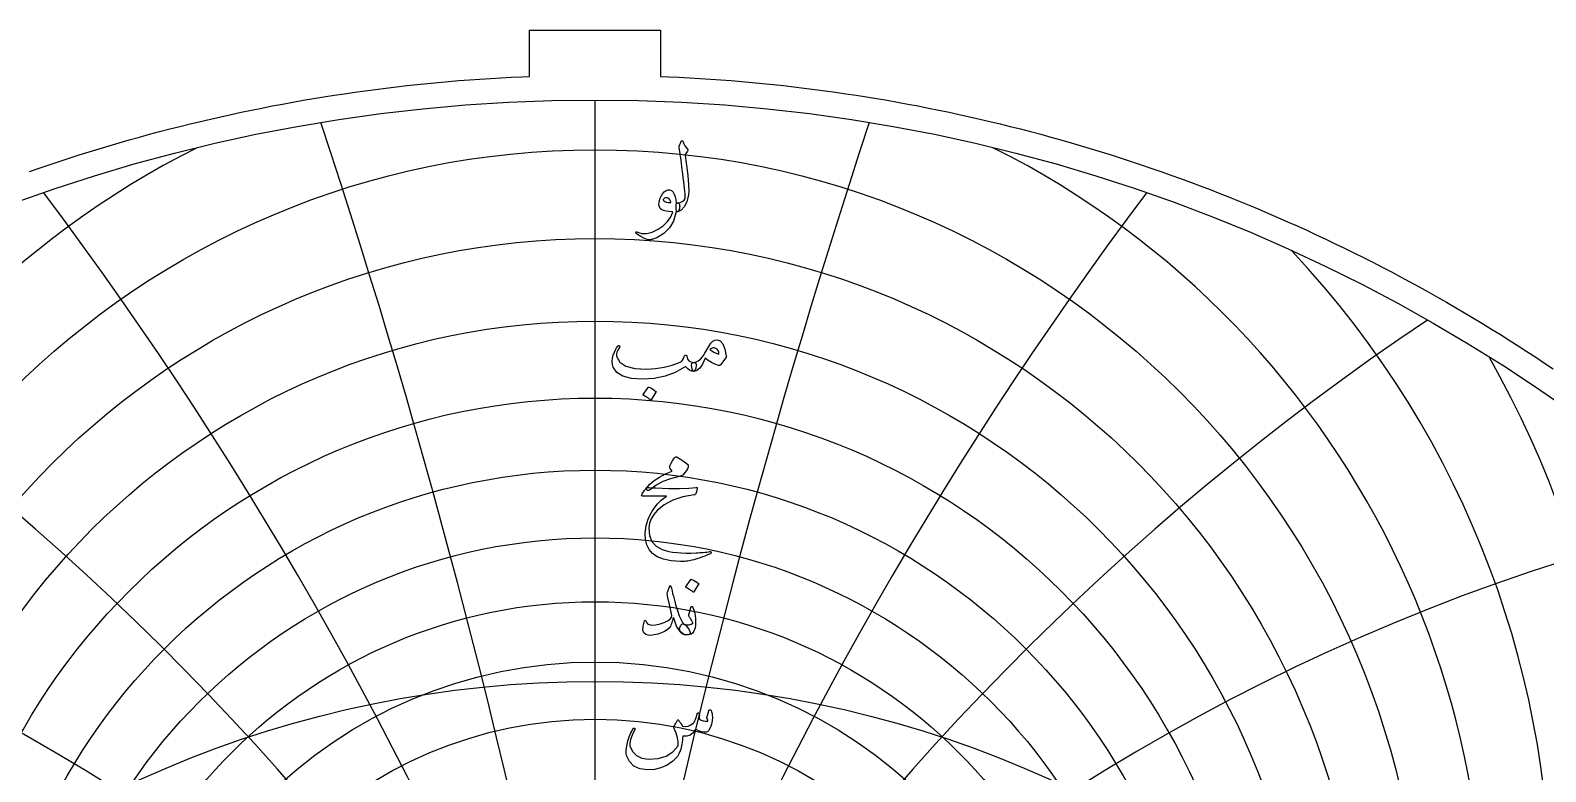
# Model space of a CAD drawing. Header units: millimetres. Extents: x -80 to 80, y -80 to 82.
# Drawn here: x -26.6 to 44.7, y 47.6 to 82.5 of the extents above; entities that cross this region are included whole.
import ezdxf

# ---------------------------------------------------------------- set-up
doc = ezdxf.new("R2010")
doc.units = ezdxf.units.MM
for name, color, linetype in [('CUT_OUTER', 1, 'Continuous'), ('ENGRAVE', 7, 'Continuous'), ('ENGRAVE_FINE', 8, 'Continuous'), ('TEXT', 5, 'Continuous')]:
    doc.layers.add(name, color=color, linetype=linetype)

msp = doc.modelspace()

# ---------------------------------------------------------------- linework, layer by layer
at = {"layer": 'CUT_OUTER'}
msp.add_lwpolyline([(-26.611, 75.8366), (-26.1452, 75.9985), (-25.6784, 76.1575), (-25.2106, 76.3136), (-24.7419, 76.4668), (-24.2722, 76.6172), (-23.8016, 76.7647), (-23.3302, 76.9093), (-22.8578, 77.051), (-22.3846, 77.1898), (-21.9106, 77.3257), (-21.4357, 77.4587), (-20.96, 77.5888), (-20.4836, 77.7159), (-20.0063, 77.8401), (-19.5283, 77.9614), (-19.0496, 78.0798), (-18.5701, 78.1952), (-18.09, 78.3077), (-17.6092, 78.4172), (-17.1277, 78.5238), (-16.6455, 78.6274), (-16.1628, 78.728), (-15.6794, 78.8257), (-15.1954, 78.9204), (-14.7109, 79.0122), (-14.2258, 79.101), (-13.7402, 79.1868), (-13.2541, 79.2696), (-12.7674, 79.3494), (-12.2803, 79.4263), (-11.7927, 79.5001), (-11.3047, 79.571), (-10.8163, 79.6388), (-10.3274, 79.7037), (-9.8381, 79.7656), (-9.3485, 79.8244), (-8.8586, 79.8803), (-8.3683, 79.9332), (-7.8776, 79.983), (-7.3867, 80.0298), (-6.8955, 80.0736), (-6.4041, 80.1144), (-5.9124, 80.1522), (-5.4205, 80.187), (-4.9283, 80.2188), (-4.436, 80.2475), (-3.9436, 80.2732), (-3.4509, 80.2959), (-3.08, 80.3107), (-3.08, 82.482), (3.08, 82.482), (3.08, 80.3107), (3.4509, 80.2959), (3.9436, 80.2732), (4.436, 80.2475), (4.9283, 80.2188), (5.4205, 80.187), (5.9124, 80.1522), (6.4041, 80.1144), (6.8955, 80.0736), (7.3867, 80.0298), (7.8776, 79.983), (8.3683, 79.9332), (8.8586, 79.8803), (9.3485, 79.8244), (9.8381, 79.7656), (10.3274, 79.7037), (10.8163, 79.6388), (11.3047, 79.571), (11.7927, 79.5001), (12.2803, 79.4263), (12.7674, 79.3494), (13.2541, 79.2696), (13.7402, 79.1868), (14.2258, 79.101), (14.7109, 79.0122), (15.1954, 78.9204), (15.6794, 78.8257), (16.1628, 78.728), (16.6455, 78.6274), (17.1277, 78.5238), (17.6092, 78.4172), (18.09, 78.3077), (18.5701, 78.1952), (19.0496, 78.0798), (19.5283, 77.9614), (20.0063, 77.8401), (20.4836, 77.7159), (20.96, 77.5888), (21.4357, 77.4587), (21.9106, 77.3257), (22.3846, 77.1898), (22.8578, 77.051), (23.3302, 76.9093), (23.8016, 76.7647), (24.2722, 76.6172), (24.7419, 76.4668), (25.2106, 76.3136), (25.6784, 76.1575), (26.1452, 75.9985), (26.611, 75.8366), (27.0758, 75.6719), (27.5396, 75.5043), (28.0024, 75.3339), (28.4641, 75.1607), (28.9248, 74.9846), (29.3843, 74.8057), (29.8428, 74.624), (30.3001, 74.4395), (30.7563, 74.2522), (31.2113, 74.0621), (31.6651, 73.8692), (32.1178, 73.6735), (32.5692, 73.475), (33.0195, 73.2738), (33.4684, 73.0698), (33.9162, 72.8631), (34.3626, 72.6536), (34.8078, 72.4414), (35.2516, 72.2265), (35.6941, 72.0088), (36.1353, 71.7884), (36.5751, 71.5654), (37.0135, 71.3396), (37.4505, 71.1111), (37.8862, 70.88), (38.3204, 70.6462), (38.7531, 70.4098), (39.1844, 70.1706), (39.6142, 69.9289), (40.0426, 69.6845), (40.4694, 69.4375), (40.8947, 69.1879), (41.3184, 68.9356), (41.7406, 68.6808), (42.1613, 68.4234), (42.5803, 68.1634), (42.9978, 67.9009), (43.4136, 67.6358), (43.8278, 67.3681), (44.2403, 67.0979), (44.6512, 66.8252), (45.0604, 66.55)], dxfattribs=at)
at = {"layer": 'ENGRAVE'}
msp.add_lwpolyline([(0, -79.2), (0, 79.2)], dxfattribs=at)
for centre, radius in [((0, 0), 79.2), ((0, 33.1602), 28.6245), ((0, 0), 51.8435)]:
    msp.add_circle(centre, radius, dxfattribs=at)
for centre, radius, start, end in [((0, 39.5572), 41.8207, 116.581787, 63.418213), ((0, 51.0186), 60.1601, 179.528592, 0.471408)]:
    msp.add_arc(centre, radius, start, end, dxfattribs=at)
at = {"layer": 'ENGRAVE_FINE'}
for centre, radius in [((0, 37.9781), 38.883), ((0, 36.5672), 36.1147), ((0, 35.3045), 33.4941), ((0, 34.1735), 31.0027), ((0, 32.2526), 26.3458), ((0, 31.4407), 24.1546), ((0, 30.716), 22.0403), ((0, 30.071), 19.9937)]:
    msp.add_circle(centre, radius, dxfattribs=at)
for centre, radius, start, end in [((-358.9309, -36.3012), 364.468, 3.160215, 18.300639), ((-358.9309, -36.3012), 364.468, 3.160215, 18.300639), ((358.9309, -36.3012), 364.468, 161.699361, 176.839785), ((358.9309, -36.3012), 364.468, 161.699361, 176.839785), ((-173.8857, -36.3012), 185.0453, 6.364244, 36.91197), ((-173.8857, -36.3012), 185.0453, 6.364244, 36.91197), ((173.8857, -36.3012), 185.0453, 143.08803, 173.635756), ((173.8857, -36.3012), 185.0453, 143.08803, 173.635756), ((0, 41.3284), 44.9536, 136.796083, 43.203917), ((-109.6201, -36.3012), 126.5784, 9.658225, 56.170187), ((-109.6201, -36.3012), 126.5784, 9.658225, 56.170187), ((109.6201, -36.3012), 126.5784, 123.829813, 170.341775), ((109.6201, -36.3012), 126.5784, 123.829813, 170.341775), ((0, 43.3205), 48.3125, 150.489572, 29.510428), ((0, 45.5689), 51.9345, 161.537561, 18.462439), ((-75.4251, -36.3012), 98.4605, 13.093178, 76.453832), ((-75.4251, -36.3012), 98.4605, 13.093178, 76.453832), ((75.4251, -36.3012), 98.4605, 103.546168, 166.906822), ((75.4251, -36.3012), 98.4605, 103.546168, 166.906822), ((0, 48.1169), 55.865, 171.048618, 8.951382)]:
    msp.add_arc(centre, radius, start, end, dxfattribs=at)
at = {"layer": 'TEXT'}
for points in [[(3.9579, 77.0316), (3.9895, 77.108), (4.0141, 77.1686), (4.0316, 77.2134), (4.0422, 77.2424), (4.0504, 77.2609), (4.0609, 77.274), (4.0738, 77.2819), (4.089, 77.2846), (4.1063, 77.2816), (4.1206, 77.2729), (4.1321, 77.2582), (4.1405, 77.2377), (4.1795, 77.1373), (4.226, 77.0469), (4.2802, 76.9664), (4.3419, 76.8958), (4.3592, 76.8733), (4.3642, 76.8478), (4.3569, 76.8194), (4.3373, 76.7881), (4.2342, 76.6429), (4.2412, 76.5779), (4.2483, 76.5141), (4.2553, 76.4514), (4.2623, 76.3899), (4.2693, 76.3296), (4.2764, 76.2705), (4.2834, 76.2125), (4.2904, 76.1558), (4.3551, 75.63), (4.3946, 75.219), (4.409, 74.9227), (4.3982, 74.7412), (4.3097, 74.4119), (4.1944, 74.1686), (4.0521, 74.0114), (3.8829, 73.9403), (3.8782, 73.9403), (3.8736, 73.9403), (3.8689, 73.9403), (3.8642, 73.9403), (3.8364, 73.9666), (3.8185, 74.0269), (3.8106, 74.1212), (3.8127, 74.2494), (3.8171, 74.2968), (3.8302, 74.3314), (3.8522, 74.353), (3.8829, 74.3618), (4.0018, 74.3855), (4.1007, 74.4286), (4.1798, 74.4909), (4.2389, 74.5726), (4.235, 74.6707), (4.2278, 74.7822), (4.2174, 74.9072), (4.2038, 75.0457), (4.1872, 75.197), (4.1681, 75.3607), (4.1463, 75.5366), (4.1218, 75.7248), (4.0993, 75.9098), (4.0785, 76.0761), (4.0595, 76.2237), (4.0422, 76.3525), (4.0273, 76.4625), (4.0152, 76.5539), (4.0062, 76.6265), (4, 76.6803), (3.9532, 76.9473), (3.9517, 76.9737), (3.952, 76.9965), (3.9541, 77.0158), (3.9579, 77.0316)], [(3.7893, 73.8888), (3.6795, 73.5032), (3.4953, 73.1803), (3.2368, 72.9201), (2.904, 72.7225), (2.8575, 72.7024), (2.8115, 72.6844), (2.7661, 72.6685), (2.7213, 72.6546), (2.6774, 72.643), (2.6347, 72.6341), (2.5931, 72.6278), (2.5527, 72.6241), (2.452, 72.6385), (2.3185, 72.6909), (2.1522, 72.7813), (1.9532, 72.9098), (1.9318, 72.9283), (1.9192, 72.9461), (1.9154, 72.9634), (1.9204, 72.9801), (1.9315, 72.993), (1.9461, 72.9988), (1.9643, 72.9977), (1.986, 72.9895), (2.1929, 72.9224), (2.4251, 72.9227), (2.6824, 72.9903), (2.9649, 73.1253), (3.1956, 73.2819), (3.3864, 73.466), (3.5375, 73.6777), (3.6487, 73.9169), (3.6479, 73.9254), (3.6452, 73.9321), (3.6408, 73.9371), (3.6347, 73.9403), (3.4734, 73.9496), (3.3361, 73.9684), (3.2228, 73.9965), (3.1335, 74.034), (3.0644, 74.0919), (3.0211, 74.1721), (3.0035, 74.2746), (3.0117, 74.3993), (3.0144, 74.4158), (3.0176, 74.4327), (3.0214, 74.4498), (3.0258, 74.4672), (3.0308, 74.4852), (3.0363, 74.5041), (3.0425, 74.5239), (3.0492, 74.5445), (3.1042, 74.6783), (3.171, 74.7892), (3.2494, 74.8773), (3.3396, 74.9426), (3.4318, 74.9783), (3.5164, 74.9778), (3.5934, 74.9409), (3.6628, 74.8677), (3.7234, 74.7658), (3.7693, 74.6475), (3.8007, 74.5129), (3.8174, 74.3618), (3.8266, 74.362), (3.8355, 74.3624), (3.8441, 74.3631), (3.8525, 74.3642), (3.8608, 74.3652), (3.8695, 74.3659), (3.8784, 74.3664), (3.8876, 74.3665), (3.9192, 74.3598), (3.9438, 74.3396), (3.9614, 74.3059), (3.9719, 74.2588), (3.9763, 74.207), (3.9754, 74.1546), (3.9693, 74.1016), (3.9579, 74.048), (3.9429, 74.0009), (3.9263, 73.9672), (3.9078, 73.947), (3.8876, 73.9403), (3.7986, 73.9403), (3.798, 73.9318), (3.7963, 73.9204), (3.7934, 73.906), (3.7893, 73.8888)], [(3.5644, 74.4134), (3.5152, 74.4991), (3.4614, 74.5597), (3.4028, 74.5951), (3.3396, 74.6054), (3.3018, 74.5954), (3.2682, 74.5796), (3.2386, 74.558), (3.2131, 74.5304), (3.2049, 74.5158), (3.2038, 74.5), (3.2096, 74.483), (3.2225, 74.4649), (3.2708, 74.4224), (3.3408, 74.3934), (3.4324, 74.3779), (3.5457, 74.3759), (3.5574, 74.3782), (3.5644, 74.3852), (3.5668, 74.397), (3.5644, 74.4134)], [(5.7331, 67.9241), (5.8797, 67.872), (6.0012, 67.725), (6.0975, 67.4832), (6.1687, 67.1465), (6.1713, 67.1222), (6.1698, 67.1009), (6.1643, 67.0824), (6.1546, 67.0669), (5.897, 66.7437), (5.8791, 66.7241), (5.8584, 66.7121), (5.8346, 66.7077), (5.808, 66.7109), (5.6329, 66.7707), (5.4684, 66.8468), (5.3144, 66.9393), (5.171, 67.0482), (5.0554, 66.7797), (4.9286, 66.588), (4.7907, 66.4729), (4.6417, 66.4346), (4.625, 66.4407), (4.6078, 66.4592), (4.5899, 66.4899), (4.5715, 66.5329), (4.5431, 66.6395), (4.5328, 66.725), (4.5407, 66.7894), (4.5668, 66.8327), (4.582, 66.843), (4.5996, 66.8503), (4.6195, 66.8547), (4.6417, 66.8561), (4.7483, 66.8743), (4.8525, 66.9241), (4.9544, 67.0054), (5.0539, 67.1184), (5.0975, 67.184), (5.1628, 67.2917), (5.2497, 67.4416), (5.3583, 67.6337), (5.4432, 67.7607), (5.534, 67.8515), (5.6306, 67.9059), (5.7331, 67.9241)], [(1.0679, 67.6243), (1.0846, 67.6424), (1.1019, 67.6501), (1.1197, 67.6471), (1.1382, 67.6337), (1.1522, 67.6161), (1.1569, 67.5962), (1.1522, 67.5739), (1.1382, 67.5493), (1.0668, 67.4387), (1.0211, 67.3362), (1.0012, 67.242), (1.007, 67.1559), (1.1537, 66.8731), (1.4391, 66.6758), (1.8633, 66.564), (2.4262, 66.5376), (2.844, 66.5684), (3.2448, 66.6325), (3.6285, 66.73), (3.9953, 66.8608), (4.06, 66.8992), (4.1136, 66.958), (4.1561, 67.0373), (4.1874, 67.1372), (4.1979, 67.1656), (4.2155, 67.1852), (4.2401, 67.196), (4.2717, 67.1981), (4.2942, 67.1884), (4.3103, 67.1688), (4.32, 67.1392), (4.3232, 67.0997), (4.3452, 67.0019), (4.4064, 66.9287), (4.5068, 66.8801), (4.6464, 66.8561), (4.6968, 66.845), (4.7307, 66.8163), (4.7483, 66.7701), (4.7494, 66.7063), (4.7325, 66.5874), (4.7096, 66.5025), (4.6809, 66.4516), (4.6464, 66.4346), (4.5436, 66.4481), (4.4462, 66.4885), (4.354, 66.5558), (4.267, 66.65), (4.2597, 66.6539), (4.2471, 66.6512), (4.2292, 66.6421), (4.2061, 66.6266), (3.7693, 66.3807), (3.2928, 66.2051), (2.7764, 66.0997), (2.2202, 66.0646), (1.7061, 66.0997), (1.3068, 66.2051), (1.0223, 66.3807), (0.8525, 66.6266), (0.8138, 66.7639), (0.8009, 66.9041), (0.8138, 67.0473), (0.8525, 67.1934), (0.9046, 67.3292), (0.9579, 67.4463), (1.0123, 67.5447), (1.0679, 67.6243)], [(5.3958, 67.465), (5.4836, 67.3919), (5.5832, 67.3315), (5.6944, 67.2841), (5.8174, 67.2496), (5.8106, 67.3418), (5.7858, 67.417), (5.7427, 67.4753), (5.6815, 67.5166), (5.611, 67.5379), (5.5398, 67.5365), (5.4681, 67.5122), (5.3958, 67.465)], [(2.4871, 65.6805), (2.493, 65.6863), (2.5012, 65.6899), (2.5117, 65.691), (2.5246, 65.6899), (2.6156, 65.653), (2.7014, 65.6079), (2.7819, 65.5546), (2.8572, 65.4931), (2.8645, 65.4838), (2.8677, 65.4744), (2.8668, 65.465), (2.8618, 65.4557), (2.6417, 65.0997), (2.6335, 65.0912), (2.623, 65.0891), (2.6101, 65.0935), (2.5949, 65.1044), (2.5817, 65.1137), (2.5609, 65.1278), (2.5325, 65.1465), (2.4965, 65.1699), (2.4523, 65.198), (2.3993, 65.2308), (2.3375, 65.2683), (2.267, 65.3105), (2.2576, 65.3175), (2.2529, 65.3245), (2.2529, 65.3315), (2.2576, 65.3386)], [(3.9532, 61.4915), (3.5439, 61.3846), (3.1827, 61.2467), (2.8695, 61.0778), (2.6042, 60.8779), (2.5635, 60.8471), (2.5258, 60.8299), (2.4909, 60.8261), (2.459, 60.8357), (2.4219, 60.8799), (2.4274, 60.9423), (2.4757, 61.0228), (2.5668, 61.1214), (2.7819, 61.3), (3.0293, 61.461), (3.3089, 61.6045), (3.6206, 61.7303), (3.5316, 61.8615), (3.515, 61.8943), (3.507, 61.9271), (3.5079, 61.9599), (3.5176, 61.9926), (3.5805, 62.1176), (3.6382, 62.221), (3.6906, 62.3027), (3.7377, 62.3627), (3.7679, 62.3911), (3.7974, 62.406), (3.8264, 62.4075), (3.8548, 62.3955), (4.0196, 62.3024), (4.1581, 62.2151), (4.2702, 62.1337), (4.356, 62.0582), (4.3727, 62.0339), (4.3806, 62.0032), (4.3797, 61.966), (4.3701, 61.9224), (4.3399, 61.8542), (4.2916, 61.7713), (4.2251, 61.6738), (4.1405, 61.5617), (4.1183, 61.545), (4.0797, 61.5278), (4.0246, 61.5099), (3.9532, 61.4915)], [(2.8478, 60.9481), (3.4488, 60.9271), (3.9684, 60.9247), (4.4066, 60.9411), (4.7635, 60.9762), (4.7745, 60.9776), (4.784, 60.9768), (4.792, 60.974), (4.7986, 60.9692), (4.8035, 60.9626), (4.8062, 60.9546), (4.807, 60.9451), (4.8057, 60.9341), (4.7964, 60.8913), (4.7875, 60.8521), (4.7789, 60.8164), (4.7705, 60.7842), (4.7625, 60.7555), (4.7547, 60.7303), (4.7472, 60.7087), (4.7401, 60.6905), (4.7249, 60.6615), (4.7073, 60.6402), (4.6874, 60.6264), (4.6651, 60.6203), (4.1241, 60.5222), (3.6534, 60.3685), (3.2529, 60.1592), (2.9227, 59.8943), (2.7559, 59.7037), (2.6347, 59.502), (2.5591, 59.2892), (2.5293, 59.0652), (2.558, 58.7136), (2.6721, 58.427), (2.8718, 58.2054), (3.1569, 58.0488), (3.3048, 58.0014), (3.4672, 57.9622), (3.6443, 57.9311), (3.8361, 57.9083), (4.0422, 57.8934), (4.2623, 57.8861), (4.4965, 57.8863), (4.7448, 57.8943), (4.833, 57.8992), (4.9198, 57.9048), (5.0052, 57.9109), (5.089, 57.9177), (5.1708, 57.925), (5.25, 57.9329), (5.3266, 57.9414), (5.4005, 57.9505), (5.423, 57.9516), (5.4391, 57.9458), (5.4488, 57.9329), (5.452, 57.913), (5.4503, 57.8899), (5.445, 57.872), (5.4362, 57.8594), (5.4239, 57.8521), (5.2916, 57.7962), (5.1663, 57.7455), (5.048, 57.7002), (4.9368, 57.6601), (4.8329, 57.6249), (4.7366, 57.5945), (4.6479, 57.5687), (4.5668, 57.5476), (4.4905, 57.5321), (4.4163, 57.5184), (4.3441, 57.5064), (4.274, 57.4961), (4.2057, 57.4882), (4.1388, 57.4832), (4.0734, 57.4812), (4.0094, 57.4821), (3.5726, 57.516), (3.2085, 57.5898), (2.9169, 57.7034), (2.6979, 57.8568), (2.5372, 58.0485), (2.4251, 58.2725), (2.3615, 58.5286), (2.3466, 58.817), (2.3926, 59.1747), (2.5024, 59.5219), (2.676, 59.8586), (2.9134, 60.1847), (3.0062, 60.2833), (3.1113, 60.3779), (3.2287, 60.4683), (3.3583, 60.5547), (2.2248, 60.5641), (2.1976, 60.5758), (2.1862, 60.5968), (2.1906, 60.6273), (2.2108, 60.6671), (2.2488, 60.7251), (2.2834, 60.7772), (2.3144, 60.8234), (2.3419, 60.8638), (2.3659, 60.8981), (2.3864, 60.9259), (2.4034, 60.9473), (2.4169, 60.9622), (2.4473, 60.9648), (2.5293, 60.9634), (2.6628, 60.9578), (2.8478, 60.9481)], [(3.5902, 56.2349), (3.6171, 56.1121), (3.6464, 55.9872), (3.678, 55.8603), (3.712, 55.7313), (3.7483, 55.5998), (3.7869, 55.465), (3.8279, 55.3269), (3.8712, 55.1857), (3.9587, 54.9316), (4.0387, 54.7407), (4.111, 54.6131), (4.1757, 54.5487), (4.2322, 54.5103), (4.2893, 54.4562), (4.3469, 54.3862), (4.4052, 54.3004), (4.4602, 54.1942), (4.4754, 54.1142), (4.4508, 54.0607), (4.3864, 54.0334), (4.1783, 54.0545), (3.9942, 54.1927), (3.834, 54.448), (3.6979, 54.8203), (3.695, 54.8265), (3.6909, 54.8309), (3.6856, 54.8335), (3.6792, 54.8344), (3.6745, 54.8335), (3.6698, 54.8309), (3.6651, 54.8265), (3.6604, 54.8203), (3.6473, 54.76), (3.6312, 54.6962), (3.6121, 54.6289), (3.5902, 54.558), (3.5662, 54.491), (3.541, 54.4351), (3.5147, 54.3903), (3.4871, 54.3566), (3.3882, 54.2703), (3.2647, 54.1939), (3.1165, 54.1274), (2.9438, 54.0709), (2.7682, 54.0291), (2.6159, 54.0112), (2.4871, 54.0173), (2.3817, 54.0475), (2.2916, 54.123), (2.2506, 54.2559), (2.2588, 54.4462), (2.3162, 54.6939), (2.3217, 54.7021), (2.3291, 54.7079), (2.3381, 54.7114), (2.349, 54.7126), (2.3618, 54.7111), (2.3724, 54.7068), (2.3806, 54.6994), (2.3864, 54.6892), (2.4087, 54.6374), (2.4333, 54.5943), (2.4602, 54.5601), (2.4895, 54.5346), (2.5808, 54.5007), (2.7049, 54.4925), (2.8618, 54.51), (3.0515, 54.5534), (3.2538, 54.6183), (3.411, 54.6915), (3.5231, 54.7729), (3.5902, 54.8625), (3.6013, 54.9532), (3.5832, 55.1084), (3.5357, 55.328), (3.459, 55.6119), (3.4222, 55.7615), (3.4005, 55.8824), (3.3941, 55.9746), (3.4028, 56.0381), (3.4918, 56.2911), (3.5015, 56.3177), (3.5117, 56.3367), (3.5226, 56.3482), (3.534, 56.352), (3.548, 56.3446), (3.5621, 56.3227), (3.5761, 56.2861), (3.5902, 56.2349)], [(4.4942, 56.6377), (4.5, 56.6435), (4.5082, 56.647), (4.5188, 56.6482), (4.5316, 56.647), (4.6227, 56.6102), (4.7085, 56.5651), (4.789, 56.5118), (4.8642, 56.4503), (4.8715, 56.441), (4.8747, 56.4316), (4.8739, 56.4222), (4.8689, 56.4129), (4.6487, 56.0569), (4.6405, 56.0484), (4.63, 56.0463), (4.6171, 56.0507), (4.6019, 56.0616), (4.5887, 56.0709), (4.5679, 56.085), (4.5395, 56.1037), (4.5035, 56.1271), (4.4593, 56.1552), (4.4064, 56.188), (4.3446, 56.2255), (4.274, 56.2677), (4.2647, 56.2747), (4.26, 56.2817), (4.26, 56.2887), (4.2647, 56.2958)], [(4.5363, 54.722), (4.5088, 54.7679), (4.4825, 54.8075), (4.4573, 54.8405), (4.4333, 54.8672), (4.416, 54.89), (4.4064, 54.9164), (4.4043, 54.9462), (4.4099, 54.9796), (4.5082, 55.3356), (4.522, 55.3666), (4.5398, 55.3754), (4.5618, 55.3619), (4.5879, 55.3262), (4.6271, 55.2504), (4.6605, 55.1587), (4.688, 55.0513), (4.7096, 54.9281), (4.7222, 54.8098), (4.7272, 54.6939), (4.7246, 54.5803), (4.7143, 54.469), (4.6976, 54.3721), (4.6757, 54.2875), (4.6484, 54.2152), (4.616, 54.1552), (4.5758, 54.1107), (4.5211, 54.0756), (4.4517, 54.0498), (4.3677, 54.0334), (4.2816, 54.0302), (4.2014, 54.044), (4.1271, 54.0747), (4.0586, 54.1224), (4.0056, 54.183), (3.9778, 54.2524), (3.9751, 54.3306), (3.9977, 54.4175), (4.0337, 54.4887), (4.0761, 54.5334), (4.125, 54.5519), (4.1804, 54.544), (4.308, 54.5132), (4.4192, 54.51), (4.5141, 54.5343), (4.5925, 54.5861), (4.5943, 54.5999), (4.5855, 54.6271), (4.5662, 54.6678), (4.5363, 54.722)], [(5.3443, 50.4644), (5.3525, 50.4849), (5.363, 50.4996), (5.3759, 50.5084), (5.3911, 50.5113), (5.4107, 50.5089), (5.4274, 50.5019), (5.4412, 50.4902), (5.452, 50.4738), (5.4787, 50.4153), (5.4977, 50.3427), (5.5091, 50.256), (5.5129, 50.1553), (5.5027, 49.9908), (5.4719, 49.8345), (5.4207, 49.6863), (5.349, 49.5464), (5.3244, 49.5127), (5.2975, 49.4867), (5.2682, 49.4682), (5.2366, 49.4574), (5.1221, 49.4501), (4.9989, 49.4703), (4.8668, 49.518), (4.726, 49.5932), (4.6075, 49.4308), (4.4672, 49.3227), (4.3054, 49.2692), (4.1218, 49.2701), (4.1158, 49.1713), (4.1072, 49.0763), (4.0959, 48.9851), (4.082, 48.8977), (4.0655, 48.8135), (4.0463, 48.732), (4.0245, 48.6531), (4, 48.5768), (3.9432, 48.4393), (3.8665, 48.3122), (3.7699, 48.1957), (3.6534, 48.0897), (3.3809, 47.9082), (3.0925, 47.7806), (2.7884, 47.7068), (2.4684, 47.6869), (2.108, 47.7358), (1.8232, 47.8637), (1.6139, 48.0707), (1.4801, 48.3567), (1.462, 48.4597), (1.459, 48.5815), (1.4713, 48.722), (1.4988, 48.8813), (1.543, 49.0558), (1.6054, 49.2373), (1.6859, 49.4258), (1.7846, 49.6213), (1.7925, 49.6336), (1.8021, 49.6424), (1.8135, 49.6477), (1.8267, 49.6494), (1.8399, 49.6483), (1.8513, 49.6448), (1.861, 49.6389), (1.8689, 49.6307), (1.8741, 49.6187), (1.8759, 49.6061), (1.8741, 49.593), (1.8689, 49.5792), (1.7436, 49.3189), (1.6628, 49.1049), (1.6265, 48.9372), (1.6347, 48.8157), (1.7529, 48.5479), (1.9391, 48.3532), (2.1932, 48.2317), (2.5152, 48.1834), (2.9655, 48.2121), (3.3466, 48.3263), (3.6587, 48.5259), (3.9017, 48.811), (3.9008, 48.999), (3.87, 49.1975), (3.8095, 49.4065), (3.719, 49.626), (3.7076, 49.6483), (3.7014, 49.6682), (3.7006, 49.6857), (3.7049, 49.701), (3.7301, 49.7532), (3.7541, 49.8023), (3.777, 49.8481), (3.7986, 49.8907), (3.8191, 49.9295), (3.8384, 49.9639), (3.8566, 49.9939), (3.8736, 50.0195), (3.8832, 50.0303), (3.8935, 50.0347), (3.9043, 50.0326), (3.9157, 50.0242), (3.9216, 50.0177), (3.9298, 50.0078), (3.9403, 49.9943), (3.9532, 49.9773), (3.9678, 49.9568), (3.9836, 49.9328), (4.0006, 49.9053), (4.0188, 49.8743), (4.0556, 49.8146), (4.0867, 49.7712), (4.1119, 49.7443), (4.1312, 49.7338), (4.253, 49.7235), (4.3747, 49.7443), (4.4965, 49.7961), (4.6183, 49.879), (4.6625, 49.934), (4.7061, 50.0242), (4.7492, 50.1495), (4.7916, 50.3099), (4.7957, 50.3251), (4.8033, 50.338), (4.8144, 50.3485), (4.8291, 50.3567), (4.8428, 50.362), (4.856, 50.3637), (4.8686, 50.362), (4.8806, 50.3567), (4.8985, 50.3274), (4.9052, 50.2724), (4.9008, 50.1916), (4.8853, 50.085), (4.9798, 50.0271), (5.0808, 49.989), (5.1883, 49.9709), (5.3021, 49.9726), (5.3007, 50.0069), (5.2963, 50.0347), (5.289, 50.0561), (5.2787, 50.071), (5.267, 50.085), (5.26, 50.0991), (5.2576, 50.1132), (5.26, 50.1272)]]:
    msp.add_lwpolyline(points, close=True, dxfattribs=at)

doc.saveas('drawing.dxf')
